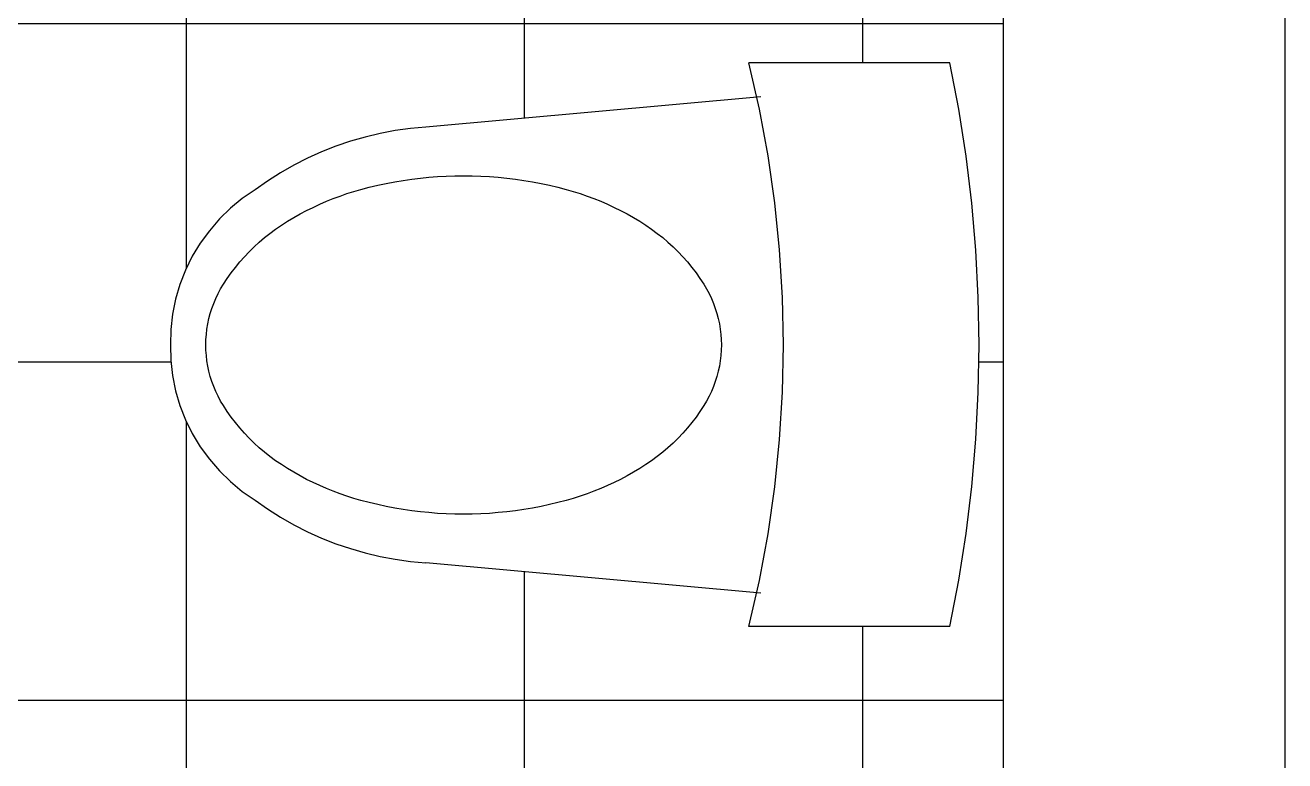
# Model space of a CAD drawing. Header units: centimetres. Extents: x 921 to 2601, y 2858 to 4336.
# Drawn here: x 1655.9 to 1774.2, y 3290.4 to 3359.4 of the extents above; entities that cross this region are included whole.
import ezdxf

# ---------------------------------------------------------------- set-up
doc = ezdxf.new("R2010")
doc.units = ezdxf.units.CM
doc.layers.add('結構', color=7, linetype='Continuous')

msp = doc.modelspace()

# ---------------------------------------------------------------- hatches: boundary and pattern name
at = {"layer": '結構'}
h = msp.add_hatch(dxfattribs=at)
h.set_pattern_fill('NET', color=256, scale=10)
h.set_pattern_definition([(0, (-43.48, -926.724), (0, 31.75), []), (90, (-43.48, -926.724), (-31.75, 2e-15), [])])
h.paths.add_polyline_path([(1569.13, 3284.7), (1569.66, 3286.24), (1570.81, 3287.56), (1572.38, 3288.33), (1573.54, 3288.41), (1743.99, 3288.41), (1745.54, 3287.88), (1746.85, 3286.73), (1747.7, 3285.01), (1747.7, 3502.2), (1667.9, 3502.2), (1667.58, 3497.3), (1665.33, 3485.99), (1661.63, 3475.06), (1656.52, 3464.72), (1650.12, 3455.13), (1642.51, 3446.46), (1633.84, 3438.85), (1624.25, 3432.44), (1613.9, 3427.34), (1602.98, 3423.63), (1591.67, 3421.38), (1584.57, 3420.92), (1584.57, 3420.63), (1580.16, 3420.63), (1580.16, 3502.2), (1569.13, 3502.2)])
h.paths.add_polyline_path([(1670.17, 3334.39), (1671.22, 3337.09), (1672.71, 3339.57), (1674.61, 3341.75), (1676.28, 3343.13), (1677.48, 3343.94), (1679.24, 3345.19), (1681.75, 3346.62), (1684.38, 3347.81), (1687.11, 3348.74), (1689.92, 3349.4), (1692.07, 3349.7), (1693.5, 3349.83), (1724.57, 3352.65), (1723.85, 3355.86), (1742.7, 3355.86), (1743.54, 3351.5), (1744.23, 3347.11), (1744.77, 3342.7), (1745.15, 3338.28), (1745.38, 3333.84), (1745.46, 3329.4), (1745.38, 3324.96), (1745.15, 3320.53), (1744.77, 3316.1), (1744.23, 3311.7), (1743.54, 3307.31), (1742.7, 3302.95), (1723.85, 3302.95), (1724.57, 3306.13), (1693.5, 3308.94), (1691.35, 3309.14), (1688.51, 3309.67), (1685.74, 3310.47), (1683.05, 3311.53), (1680.48, 3312.84), (1678.65, 3314), (1677.48, 3314.83), (1675.69, 3316.05), (1673.61, 3318.07), (1671.91, 3320.41), (1670.63, 3323.01), (1669.82, 3325.79), (1669.57, 3327.94), (1669.53, 3329.39), (1669.59, 3331.55)], flags=16)
h.paths.add_polyline_path([(1673.41, 3332.83), (1673.99, 3334.22), (1674.82, 3335.61), (1676.03, 3337.19), (1677.38, 3338.61), (1678.87, 3339.88), (1680.48, 3340.98), (1682.31, 3342.01), (1684.17, 3342.88), (1686.1, 3343.6), (1687.79, 3344.09), (1689.39, 3344.47), (1690.99, 3344.77), (1692.6, 3345), (1694.22, 3345.16), (1695.84, 3345.25), (1697.47, 3345.27), (1699.09, 3345.22), (1700.71, 3345.09), (1702.33, 3344.9), (1703.93, 3344.63), (1705.52, 3344.29), (1707.38, 3343.8), (1709.31, 3343.14), (1711.2, 3342.32), (1713.01, 3341.35), (1714.75, 3340.25), (1716.26, 3339.05), (1717.65, 3337.68), (1718.9, 3336.17), (1719.9, 3334.64), (1720.54, 3333.3), (1720.99, 3331.87), (1721.23, 3330.39), (1721.27, 3328.88), (1721.09, 3327.39), (1720.71, 3325.94), (1720.13, 3324.55), (1719.29, 3323.16), (1718.09, 3321.58), (1716.74, 3320.16), (1715.25, 3318.89), (1713.64, 3317.79), (1711.81, 3316.76), (1709.95, 3315.89), (1708.02, 3315.17), (1706.32, 3314.68), (1704.73, 3314.31), (1703.13, 3314), (1701.52, 3313.77), (1699.9, 3313.61), (1698.28, 3313.52), (1696.65, 3313.5), (1695.03, 3313.55), (1693.41, 3313.68), (1691.79, 3313.88), (1690.19, 3314.14), (1688.6, 3314.48), (1686.74, 3314.97), (1684.81, 3315.63), (1682.92, 3316.45), (1681.1, 3317.42), (1679.37, 3318.52), (1677.86, 3319.72), (1676.46, 3321.09), (1675.22, 3322.6), (1674.22, 3324.13), (1673.58, 3325.47), (1673.13, 3326.9), (1672.88, 3328.38), (1672.85, 3329.89), (1673.02, 3331.38)], flags=0)
h.paths.add_polyline_path([(1672.88, 3330.39), (1672.85, 3328.88), (1673.02, 3327.39), (1673.41, 3325.94), (1673.99, 3324.55), (1674.82, 3323.16), (1676.03, 3321.58), (1677.38, 3320.16), (1678.87, 3318.89), (1680.48, 3317.79), (1682.31, 3316.76), (1684.17, 3315.89), (1686.1, 3315.17), (1687.79, 3314.68), (1689.39, 3314.31), (1690.99, 3314), (1692.6, 3313.77), (1694.22, 3313.61), (1695.84, 3313.52), (1697.47, 3313.5), (1699.09, 3313.55), (1700.71, 3313.68), (1702.33, 3313.88), (1703.93, 3314.14), (1705.52, 3314.48), (1707.38, 3314.97), (1709.31, 3315.63), (1711.2, 3316.45), (1713.01, 3317.42), (1714.75, 3318.52), (1716.26, 3319.72), (1717.65, 3321.09), (1718.9, 3322.6), (1719.9, 3324.13), (1720.54, 3325.47), (1720.99, 3326.9), (1721.23, 3328.38), (1721.27, 3329.89), (1721.09, 3331.38), (1720.71, 3332.83), (1720.13, 3334.22), (1719.29, 3335.61), (1718.09, 3337.19), (1716.74, 3338.61), (1715.25, 3339.88), (1713.64, 3340.98), (1711.81, 3342.01), (1709.95, 3342.88), (1708.02, 3343.6), (1706.32, 3344.09), (1704.73, 3344.47), (1703.13, 3344.77), (1701.52, 3345), (1699.9, 3345.16), (1698.28, 3345.25), (1696.65, 3345.27), (1695.03, 3345.22), (1693.41, 3345.09), (1691.79, 3344.9), (1690.19, 3344.63), (1688.6, 3344.29), (1686.74, 3343.8), (1684.81, 3343.14), (1682.92, 3342.32), (1681.1, 3341.35), (1679.37, 3340.25), (1677.86, 3339.05), (1676.46, 3337.68), (1675.22, 3336.17), (1674.22, 3334.64), (1673.58, 3333.3), (1673.13, 3331.87)], flags=0)
h.paths.add_polyline_path([(1682.3, 3403.58), (1680.8, 3406.05), (1679.64, 3408.7), (1678.86, 3411.48), (1678.45, 3414.34), (1678.43, 3417.23), (1678.45, 3420.11), (1678.86, 3422.98), (1679.64, 3425.75), (1680.8, 3428.4), (1682.3, 3430.87), (1684.12, 3433.11), (1686.23, 3435.09), (1688.58, 3436.77), (1691.14, 3438.11), (1693.86, 3439.09), (1696.68, 3439.7), (1699.56, 3439.93), (1701.77, 3440.01), (1704.71, 3440.04), (1707.66, 3439.98), (1710.6, 3439.83), (1713.53, 3439.61), (1717.06, 3439.23), (1743.49, 3431.96), (1743.49, 3417.23), (1743.49, 3402.49), (1717.19, 3395.26), (1715, 3394.99), (1712.07, 3394.72), (1709.13, 3394.53), (1706.19, 3394.43), (1703.24, 3394.42), (1699.96, 3394.49), (1696.68, 3394.75), (1693.86, 3395.36), (1691.14, 3396.34), (1688.58, 3397.69), (1686.23, 3399.36), (1684.12, 3401.34)], flags=16)
h.paths.add_polyline_path([(1686.27, 3405.62), (1685.37, 3406.88), (1684.39, 3408.69), (1683.62, 3410.61), (1683.1, 3412.6), (1682.82, 3414.65), (1682.8, 3416.2), (1682.85, 3417.23), (1682.78, 3418.77), (1682.93, 3420.83), (1683.33, 3422.85), (1683.98, 3424.81), (1684.85, 3426.68), (1686.17, 3428.78), (1688.95, 3430.14), (1691.71, 3431.28), (1694.54, 3432.23), (1697.42, 3433), (1700.35, 3433.59), (1703.3, 3433.98), (1706.28, 3434.18), (1709.26, 3434.2), (1712.24, 3434.02), (1715.2, 3433.65), (1718.13, 3433.09), (1721, 3432.34), (1723.31, 3431.08), (1724.62, 3430.55), (1726.3, 3429.25), (1727.57, 3427.54), (1728.4, 3425.39), (1728.4, 3409.36), (1727.89, 3407.55), (1726.79, 3405.75), (1725.25, 3404.3), (1724, 3403.65), (1723.35, 3403.39), (1721.02, 3402.11), (1718.13, 3401.37), (1715.2, 3400.8), (1712.24, 3400.43), (1709.26, 3400.25), (1706.28, 3400.27), (1703.3, 3400.47), (1700.35, 3400.87), (1697.42, 3401.45), (1694.54, 3402.22), (1691.71, 3403.18), (1688.95, 3404.31)], flags=0)
h.paths.add_polyline_path([(1726.04, 3405), (1726.74, 3405.79), (1727.37, 3406.63), (1728.14, 3408.21), (1728.21, 3408.56), (1727.58, 3406.92), (1726.32, 3405.22)], flags=0)
h.paths.add_polyline_path([(1721.05, 3414.81), (1722.86, 3415.05), (1723.97, 3416.49), (1723.73, 3418.3), (1722.28, 3419.41), (1720.48, 3419.17), (1719.37, 3417.73), (1719.6, 3415.92)], flags=0)
h.paths.add_polyline_path([(1720.48, 3415.05), (1722.28, 3414.81), (1723.73, 3415.92), (1723.97, 3417.73), (1722.86, 3419.17), (1721.05, 3419.41), (1719.6, 3418.3), (1719.37, 3416.49)], flags=0)
h.paths.add_polyline_path([(1731.82, 3410.21), (1732.93, 3411.66), (1734.73, 3411.9), (1736.18, 3410.79), (1736.42, 3408.98), (1735.31, 3407.54), (1733.5, 3407.3), (1732.05, 3408.41)], flags=0)
h.paths.add_polyline_path([(1732.93, 3407.54), (1734.73, 3407.3), (1736.18, 3408.41), (1736.42, 3410.21), (1735.31, 3411.66), (1733.5, 3411.9), (1732.05, 3410.79), (1731.82, 3408.98)], flags=0)
h.paths.add_polyline_path([(1725.78, 3429.73), (1727.2, 3428.15), (1727.52, 3427.51), (1726.96, 3428.42), (1726.26, 3429.2), (1725.22, 3430.17), (1724.59, 3430.49)], flags=0)
h.paths.add_polyline_path([(1733.5, 3422.36), (1735.31, 3422.6), (1736.42, 3424.05), (1736.18, 3425.85), (1734.73, 3426.96), (1732.93, 3426.72), (1731.82, 3425.28), (1732.05, 3423.47)], flags=0)
h.paths.add_polyline_path([(1732.93, 3422.6), (1734.73, 3422.36), (1736.18, 3423.47), (1736.42, 3425.28), (1735.31, 3426.72), (1733.5, 3426.96), (1732.05, 3425.85), (1731.82, 3424.05)], flags=0)
h.paths.add_polyline_path([(1595.32, 3372.8), (1694.86, 3372.8), (1694.86, 3403.18), (1595.32, 3403.18)], flags=24)

# ---------------------------------------------------------------- linework, layer by layer
for p, q in [((1747.7, 3502.2), (1747.7, 3200.18)), ((1774.16, 3394.85), (1774.16, 3328.71)), ((1724.83, 3351.51), (1723.85, 3355.86)), ((1742.7, 3355.86), (1723.85, 3355.86)), ((1743.54, 3351.5), (1742.7, 3355.86)), ((1724.95, 3352.68), (1693.5, 3349.83)), ((1725.64, 3347.14), (1724.83, 3351.51)), ((1744.23, 3347.11), (1743.54, 3351.5)), ((1689.22, 3349.24), (1687.82, 3348.9)), ((1690.64, 3349.5), (1689.22, 3349.24)), ((1692.07, 3349.7), (1690.64, 3349.5)), ((1693.5, 3349.83), (1692.07, 3349.7)), ((1685.06, 3348.04), (1683.72, 3347.51)), ((1686.43, 3348.5), (1685.06, 3348.04)), ((1687.82, 3348.9), (1686.43, 3348.5)), ((1682.41, 3346.92), (1681.12, 3346.26)), ((1683.72, 3347.51), (1682.41, 3346.92)), ((1726.27, 3342.73), (1725.64, 3347.14)), ((1744.77, 3342.7), (1744.23, 3347.11)), ((1679.87, 3345.55), (1678.65, 3344.77)), ((1681.12, 3346.26), (1679.87, 3345.55)), ((1678.65, 3344.77), (1677.48, 3343.94)), ((1688.21, 3344.19), (1689, 3344.37)), ((1689, 3344.37), (1689.79, 3344.54)), ((1689.79, 3344.54), (1690.59, 3344.69)), ((1690.59, 3344.69), (1691.39, 3344.83)), ((1691.39, 3344.83), (1692.2, 3344.95)), ((1692.2, 3344.95), (1693, 3345.04)), ((1693, 3345.04), (1693.81, 3345.12)), ((1693.81, 3345.12), (1694.62, 3345.19)), ((1694.62, 3345.19), (1695.43, 3345.23)), ((1695.43, 3345.23), (1696.25, 3345.26)), ((1696.25, 3345.26), (1697.06, 3345.27)), ((1697.06, 3345.27), (1697.87, 3345.26)), ((1697.87, 3345.26), (1698.68, 3345.23)), ((1698.68, 3345.23), (1699.5, 3345.19)), ((1699.5, 3345.19), (1700.31, 3345.12)), ((1700.31, 3345.12), (1701.11, 3345.04)), ((1701.11, 3345.04), (1701.92, 3344.95)), ((1701.92, 3344.95), (1702.73, 3344.83)), ((1702.73, 3344.83), (1703.53, 3344.69)), ((1703.53, 3344.69), (1704.33, 3344.54)), ((1704.33, 3344.54), (1705.12, 3344.37)), ((1705.12, 3344.37), (1705.91, 3344.19)), ((1676.28, 3343.13), (1675.17, 3342.21)), ((1677.48, 3343.94), (1676.28, 3343.13)), ((1684.18, 3342.87), (1684.82, 3343.12)), ((1684.82, 3343.12), (1685.46, 3343.36)), ((1685.46, 3343.36), (1686.11, 3343.59)), ((1686.11, 3343.59), (1686.76, 3343.79)), ((1686.76, 3343.79), (1687.42, 3343.98)), ((1687.42, 3343.98), (1688.21, 3344.19)), ((1705.91, 3344.19), (1706.7, 3343.98)), ((1706.7, 3343.98), (1707.36, 3343.79)), ((1707.36, 3343.79), (1708.01, 3343.59)), ((1708.01, 3343.59), (1708.66, 3343.36)), ((1708.66, 3343.36), (1709.3, 3343.12)), ((1709.3, 3343.12), (1709.94, 3342.87)), ((1675.17, 3342.21), (1674.13, 3341.21)), ((1681.71, 3341.68), (1682.32, 3342)), ((1682.32, 3342), (1682.93, 3342.3)), ((1682.93, 3342.3), (1683.55, 3342.59)), ((1683.55, 3342.59), (1684.18, 3342.87)), ((1709.94, 3342.87), (1710.57, 3342.59)), ((1710.57, 3342.59), (1711.19, 3342.3)), ((1711.19, 3342.3), (1711.8, 3342)), ((1711.8, 3342), (1712.41, 3341.68)), ((1726.72, 3338.3), (1726.27, 3342.73)), ((1745.15, 3338.28), (1744.77, 3342.7)), ((1674.13, 3341.21), (1673.19, 3340.11)), ((1679.95, 3340.62), (1680.53, 3340.99)), ((1680.53, 3340.99), (1681.11, 3341.34)), ((1681.11, 3341.34), (1681.71, 3341.68)), ((1712.41, 3341.68), (1713, 3341.34)), ((1713, 3341.34), (1713.59, 3340.99)), ((1713.59, 3340.99), (1714.17, 3340.62)), ((1673.19, 3340.11), (1672.34, 3338.95)), ((1678.37, 3339.46), (1678.88, 3339.86)), ((1678.88, 3339.86), (1679.41, 3340.25)), ((1679.41, 3340.25), (1679.95, 3340.62)), ((1714.17, 3340.62), (1714.71, 3340.25)), ((1714.71, 3340.25), (1715.23, 3339.86)), ((1715.23, 3339.86), (1715.75, 3339.46)), ((1672.34, 3338.95), (1671.59, 3337.71)), ((1676.93, 3338.14), (1677.4, 3338.59)), ((1677.4, 3338.59), (1677.88, 3339.04)), ((1677.88, 3339.04), (1678.37, 3339.46)), ((1715.75, 3339.46), (1716.24, 3339.04)), ((1716.24, 3339.04), (1716.72, 3338.59)), ((1716.72, 3338.59), (1717.19, 3338.14)), ((1726.99, 3333.85), (1726.72, 3338.3)), ((1671.59, 3337.71), (1670.95, 3336.41)), ((1675.64, 3336.67), (1676.05, 3337.18)), ((1676.05, 3337.18), (1676.48, 3337.66)), ((1676.48, 3337.66), (1676.93, 3338.14)), ((1717.19, 3338.14), (1717.64, 3337.66)), ((1717.64, 3337.66), (1718.07, 3337.18)), ((1718.07, 3337.18), (1718.48, 3336.67)), ((1745.38, 3333.84), (1745.15, 3338.28)), ((1670.95, 3336.41), (1670.43, 3335.07)), ((1674.86, 3335.62), (1675.24, 3336.15)), ((1675.24, 3336.15), (1675.64, 3336.67)), ((1718.48, 3336.67), (1718.88, 3336.15)), ((1718.88, 3336.15), (1719.25, 3335.62)), ((1670.43, 3335.07), (1670.02, 3333.68)), ((1674.25, 3334.65), (1674.51, 3335.08)), ((1674.51, 3335.08), (1674.86, 3335.62)), ((1719.25, 3335.62), (1719.61, 3335.08)), ((1719.61, 3335.08), (1719.87, 3334.65)), ((1670.02, 3333.68), (1669.73, 3332.26)), ((1673.6, 3333.29), (1673.8, 3333.76)), ((1673.8, 3333.76), (1674.01, 3334.21)), ((1674.01, 3334.21), (1674.25, 3334.65)), ((1719.87, 3334.65), (1720.11, 3334.21)), ((1720.11, 3334.21), (1720.32, 3333.76)), ((1720.32, 3333.76), (1720.52, 3333.29)), ((1727.08, 3329.4), (1726.99, 3333.85)), ((1745.46, 3329.4), (1745.38, 3333.84)), ((1673.28, 3332.35), (1673.43, 3332.82)), ((1673.43, 3332.82), (1673.6, 3333.29)), ((1720.52, 3333.29), (1720.69, 3332.82)), ((1720.69, 3332.82), (1720.84, 3332.35)), ((1669.73, 3332.26), (1669.57, 3330.83)), ((1672.97, 3330.88), (1673.05, 3331.38)), ((1673.05, 3331.38), (1673.15, 3331.86)), ((1673.15, 3331.86), (1673.28, 3332.35)), ((1720.84, 3332.35), (1720.97, 3331.86)), ((1720.97, 3331.86), (1721.07, 3331.38)), ((1721.07, 3331.38), (1721.15, 3330.88)), ((1669.57, 3330.83), (1669.53, 3329.39)), ((1672.87, 3329.89), (1672.91, 3330.38)), ((1672.91, 3330.38), (1672.97, 3330.88)), ((1721.15, 3330.88), (1721.21, 3330.38)), ((1721.21, 3330.38), (1721.25, 3329.89)), ((1669.53, 3329.39), (1669.57, 3327.94)), ((1672.86, 3329.39), (1672.87, 3329.89)), ((1672.87, 3328.89), (1672.86, 3329.39)), ((1672.91, 3328.39), (1672.87, 3328.89)), ((1721.25, 3328.89), (1721.21, 3328.39)), ((1721.25, 3329.89), (1721.26, 3329.39)), ((1721.26, 3329.39), (1721.25, 3328.89)), ((1726.99, 3324.95), (1727.08, 3329.4)), ((1745.38, 3324.96), (1745.46, 3329.4)), ((1669.57, 3327.94), (1669.73, 3326.51)), ((1672.97, 3327.89), (1672.91, 3328.39)), ((1673.05, 3327.4), (1672.97, 3327.89)), ((1721.15, 3327.89), (1721.07, 3327.4)), ((1721.21, 3328.39), (1721.15, 3327.89)), ((1774.16, 3328.71), (1774.16, 3262.58)), ((1669.73, 3326.51), (1670.02, 3325.09)), ((1673.15, 3326.91), (1673.05, 3327.4)), ((1673.28, 3326.42), (1673.15, 3326.91)), ((1720.97, 3326.91), (1720.84, 3326.42)), ((1721.07, 3327.4), (1720.97, 3326.91)), ((1673.43, 3325.95), (1673.28, 3326.42)), ((1673.6, 3325.48), (1673.43, 3325.95)), ((1673.8, 3325.02), (1673.6, 3325.48)), ((1720.52, 3325.48), (1720.32, 3325.02)), ((1720.69, 3325.95), (1720.52, 3325.48)), ((1720.84, 3326.42), (1720.69, 3325.95)), ((1670.02, 3325.09), (1670.43, 3323.71)), ((1674.01, 3324.57), (1673.8, 3325.02)), ((1674.25, 3324.12), (1674.01, 3324.57)), ((1674.51, 3323.7), (1674.25, 3324.12)), ((1719.87, 3324.12), (1719.61, 3323.7)), ((1720.11, 3324.57), (1719.87, 3324.12)), ((1720.32, 3325.02), (1720.11, 3324.57)), ((1726.72, 3320.51), (1726.99, 3324.95)), ((1745.15, 3320.53), (1745.38, 3324.96)), ((1670.43, 3323.71), (1670.95, 3322.36)), ((1674.86, 3323.15), (1674.51, 3323.7)), ((1675.24, 3322.62), (1674.86, 3323.15)), ((1719.25, 3323.15), (1718.88, 3322.62)), ((1719.61, 3323.7), (1719.25, 3323.15)), ((1670.95, 3322.36), (1671.59, 3321.06)), ((1675.64, 3322.1), (1675.24, 3322.62)), ((1676.05, 3321.6), (1675.64, 3322.1)), ((1718.48, 3322.1), (1718.07, 3321.6)), ((1718.88, 3322.62), (1718.48, 3322.1)), ((1671.59, 3321.06), (1672.34, 3319.83)), ((1676.48, 3321.11), (1676.05, 3321.6)), ((1676.93, 3320.63), (1676.48, 3321.11)), ((1677.4, 3320.18), (1676.93, 3320.63)), ((1717.19, 3320.63), (1716.72, 3320.18)), ((1717.64, 3321.11), (1717.19, 3320.63)), ((1718.07, 3321.6), (1717.64, 3321.11)), ((1672.34, 3319.83), (1673.19, 3318.66)), ((1677.88, 3319.74), (1677.4, 3320.18)), ((1678.37, 3319.31), (1677.88, 3319.74)), ((1716.24, 3319.74), (1715.75, 3319.31)), ((1716.72, 3320.18), (1716.24, 3319.74)), ((1726.27, 3316.08), (1726.72, 3320.51)), ((1744.77, 3316.1), (1745.15, 3320.53)), ((1673.19, 3318.66), (1674.13, 3317.57)), ((1678.88, 3318.91), (1678.37, 3319.31)), ((1679.41, 3318.52), (1678.88, 3318.91)), ((1679.95, 3318.16), (1679.41, 3318.52)), ((1714.71, 3318.52), (1714.17, 3318.16)), ((1715.23, 3318.91), (1714.71, 3318.52)), ((1715.75, 3319.31), (1715.23, 3318.91)), ((1674.13, 3317.57), (1675.17, 3316.56)), ((1680.53, 3317.79), (1679.95, 3318.16)), ((1681.11, 3317.43), (1680.53, 3317.79)), ((1681.71, 3317.1), (1681.11, 3317.43)), ((1682.32, 3316.77), (1681.71, 3317.1)), ((1712.41, 3317.1), (1711.8, 3316.77)), ((1713, 3317.43), (1712.41, 3317.1)), ((1713.59, 3317.79), (1713, 3317.43)), ((1714.17, 3318.16), (1713.59, 3317.79)), ((1675.17, 3316.56), (1676.28, 3315.64)), ((1682.93, 3316.47), (1682.32, 3316.77)), ((1683.55, 3316.18), (1682.93, 3316.47)), ((1684.18, 3315.9), (1683.55, 3316.18)), ((1684.82, 3315.65), (1684.18, 3315.9)), ((1709.94, 3315.9), (1709.3, 3315.65)), ((1710.57, 3316.18), (1709.94, 3315.9)), ((1711.19, 3316.47), (1710.57, 3316.18)), ((1711.8, 3316.77), (1711.19, 3316.47)), ((1725.64, 3311.67), (1726.27, 3316.08)), ((1744.23, 3311.7), (1744.77, 3316.1)), ((1676.28, 3315.64), (1677.48, 3314.83)), ((1677.48, 3314.83), (1678.65, 3314)), ((1685.46, 3315.41), (1684.82, 3315.65)), ((1686.11, 3315.18), (1685.46, 3315.41)), ((1686.76, 3314.98), (1686.11, 3315.18)), ((1687.42, 3314.79), (1686.76, 3314.98)), ((1688.21, 3314.59), (1687.42, 3314.79)), ((1706.7, 3314.79), (1705.91, 3314.59)), ((1707.36, 3314.98), (1706.7, 3314.79)), ((1708.01, 3315.18), (1707.36, 3314.98)), ((1708.66, 3315.41), (1708.01, 3315.18)), ((1709.3, 3315.65), (1708.66, 3315.41)), ((1678.65, 3314), (1679.87, 3313.22)), ((1689, 3314.4), (1688.21, 3314.59)), ((1689.79, 3314.23), (1689, 3314.4)), ((1690.59, 3314.08), (1689.79, 3314.23)), ((1691.39, 3313.94), (1690.59, 3314.08)), ((1692.2, 3313.83), (1691.39, 3313.94)), ((1693, 3313.73), (1692.2, 3313.83)), ((1693.81, 3313.65), (1693, 3313.73)), ((1694.62, 3313.58), (1693.81, 3313.65)), ((1695.43, 3313.54), (1694.62, 3313.58)), ((1696.25, 3313.51), (1695.43, 3313.54)), ((1697.06, 3313.5), (1696.25, 3313.51)), ((1697.87, 3313.51), (1697.06, 3313.5)), ((1698.68, 3313.54), (1697.87, 3313.51)), ((1699.5, 3313.58), (1698.68, 3313.54)), ((1700.31, 3313.65), (1699.5, 3313.58)), ((1701.11, 3313.73), (1700.31, 3313.65)), ((1701.92, 3313.83), (1701.11, 3313.73)), ((1702.73, 3313.94), (1701.92, 3313.83)), ((1703.53, 3314.08), (1702.73, 3313.94)), ((1704.33, 3314.23), (1703.53, 3314.08)), ((1705.12, 3314.4), (1704.33, 3314.23)), ((1705.91, 3314.59), (1705.12, 3314.4)), ((1679.87, 3313.22), (1681.12, 3312.51)), ((1681.12, 3312.51), (1682.41, 3311.85)), ((1682.41, 3311.85), (1683.72, 3311.26)), ((1683.72, 3311.26), (1685.06, 3310.73)), ((1724.83, 3307.29), (1725.64, 3311.67)), ((1743.54, 3307.31), (1744.23, 3311.7)), ((1685.06, 3310.73), (1686.43, 3310.27)), ((1686.43, 3310.27), (1687.82, 3309.87)), ((1687.82, 3309.87), (1689.22, 3309.54)), ((1689.22, 3309.54), (1690.64, 3309.27)), ((1690.64, 3309.27), (1692.07, 3309.07)), ((1692.07, 3309.07), (1693.5, 3308.94)), ((1724.95, 3306.09), (1693.5, 3308.94)), ((1723.85, 3302.95), (1724.83, 3307.29)), ((1742.7, 3302.95), (1743.54, 3307.31)), ((1742.7, 3302.95), (1723.85, 3302.95))]:
    msp.add_line(p, q, dxfattribs=at)

doc.saveas('drawing.dxf')
